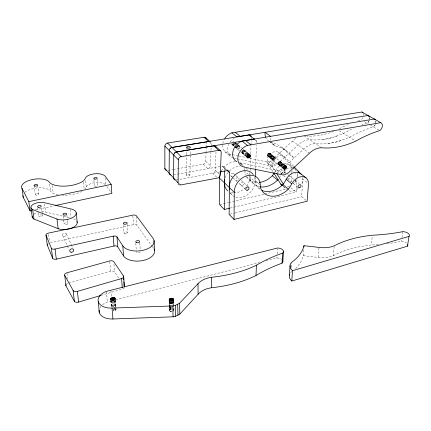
<?xml version="1.0" encoding="UTF-8"?>
<svg xmlns="http://www.w3.org/2000/svg" width="431" height="431" viewBox="0 0 431 431"><rect width="100%" height="100%" fill="white"/><g stroke="black" fill="none" stroke-linecap="round" stroke-linejoin="round"><path stroke-width="0.32" stroke-dasharray="2.15 1.62" d="M172.039 311.823C169.238 312.389 168.984 309.129 169.421 307.141M224.529 170.143L224.556 168.149A2.845 2.268 -47.2 0 0 222.121 166.134L171.77 175.169M186.149 174.889L186.472 155.133M186.483 154.476L186.558 149.864M186.569 149.207L186.601 147.23M189.915 175.131A1.896 0.846 1.1 0 0 187.264 174.226A1.896 0.846 1.1 0 0 186.914 175.681A1.896 0.846 1.1 0 0 189.915 175.131L190.394 150.101M173.413 169.437L203.184 164.2A2.753 2.241 -46.3 0 0 205.749 161.291L206.002 153.35M206.023 152.687L206.169 148.054M206.19 147.391L206.401 140.775M259.672 186.742A20.618 15.818 -50.2 0 1 252.404 182.652L250.788 180.196A14.449 11.098 -49.6 0 1 249.969 177.189L250.099 173.181M250.185 170.504L250.616 157.132M250.723 153.786L250.982 145.764M251.004 145.096L251.154 140.414M251.176 139.746L251.246 137.742M203.184 164.2L207.861 168.693A2.785 2.257 -46.3 0 0 210.457 165.741L211.238 143.69A2.834 2.327 -48.5 0 0 210.554 141.982M259.607 189.117A20.877 15.888 -50.1 0 1 257.533 187.221L255.917 184.748A14.627 11.147 -49.5 0 1 255.098 181.72L255.271 177.071M255.583 168.44L256.429 145.204M256.526 142.548L256.574 141.217A2.888 2.284 -51.8 0 0 255.928 139.536M216.691 177.179L212.661 173.305A2.823 2.268 -46.3 0 0 215.295 170.315L216.006 151.976M265.868 260.895L276.923 258.024L276.998 256.687M277.149 254.021L277.456 248.676M291.254 181.877L291.803 173.327M291.846 172.669L291.976 170.698L293.441 171.85M230.213 208.071L296.172 192.167L297.034 179.565M297.218 176.909L297.352 174.921L295.397 173.386M291.173 271.158L291.087 272.435A13.884 8.081 6 0 0 290.521 273.06M291.437 267.322L291.744 262.845M306.134 200.388L301.592 196.638L302.864 179.248L307.481 182.873M295.607 268.567A65.927 36.592 1.6 0 0 303.214 255.658L303.677 249.678M303.214 255.658L318.121 257.409L319.021 247.416M318.121 257.409A18.754 10.134 6.3 0 0 333.217 255.745L334.17 246.446M112.545 301.344L113.348 311.015C114.56 311.23 116.898 310.029 115.697 308.666M333.217 255.745A107.605 61.504 13.1 0 1 371.177 245.013L372.384 235.876M239.803 147.526C237.556 140.727 234.394 153.689 239.803 147.526L236.274 144.6M241.743 152.046C245.702 144.832 245.842 157.676 241.743 152.046L247.017 156.464M386.774 243.693A121.359 55.524 5.6 0 0 401.401 241.349L401.6 240.056M402.004 237.459L402.92 231.625M283.857 168.909L267.683 156.038C266.423 154.761 268.459 152.299 269.93 153.355L284.681 164.938M267.683 156.038C269.154 157.089 271.18 154.637 269.93 153.355M272.71 159.944C273.173 152.714 278.916 161.948 272.71 159.944L267.452 155.763M277.936 163.478C281.788 156.582 281.648 168.801 277.936 163.478L282.962 167.465M173.472 309.323L173.531 311.225L173.968 310.158L173.526 309.496L173.488 308.23M169.523 310.309L170.385 309.339L172.039 309.005M249.894 158.322L266.73 161.894L270.253 161.129L271.918 160.079L292.498 141.039A16.383 12.305 -53.1 0 1 297.148 137.629M237.384 158.904L271.956 166.134L273.723 165.983L277.198 164.281L298.015 144.999A16.583 12.354 -53 0 1 309.781 139.73L315.32 139.994L320.939 139.714A87.752 66.175 -61.9 0 0 332.274 137.581L343.507 133.432A112.712 75.684 -50.6 0 1 353.355 128.465M286.518 164.96L303.666 149.056A16.787 12.402 -52.9 0 1 315.546 143.701L321.122 143.943L326.784 143.647A88.522 66.234 -61.6 0 0 338.206 141.454L349.541 137.23A113.956 75.791 -50.5 0 1 373.354 126.913A4.989 3.518 -57.1 0 0 375.018 124.958M239.857 162.773L277.316 170.477L279.094 170.32L282.601 168.591M335.102 136.729L337.92 135.754M232.826 141.713L234.049 141.637M341.056 140.587L338.206 141.454A88.113 65.927 -61.6 0 1 326.784 143.647M101.102 295.386L122.339 289.072A3.249 1.923 -6.3 0 0 124.295 287.676M68.788 283.048L110.535 271.223A3.157 1.805 -6.4 0 1 114.549 271.999L119.753 279.778M102.556 304.739A14.783 9.121 -7.5 0 1 107.33 302.045L111.726 300.903M115.627 299.89L259.365 262.581M229.782 214.245L234.351 213.124M235.003 212.962L301.592 196.638M219.665 204.693L228.161 202.678M228.813 202.522L264.09 194.155M264.742 193.998L286.303 188.88M50.276 242.831L133.389 224.67A2.898 1.503 -4 0 1 136.993 225.402L151.965 246.133M35.342 209.838L54.306 205.765M176.204 179.98L219.137 172.12M168.117 170.369L172.75 169.555M234.125 158.225L236.732 158.77M222.638 145.215A11.815 9.509 -50.4 0 0 229.173 153.926L238.241 155.85M238.887 155.984L246.009 157.498M41.586 211.696A8.453 4.057 -7.9 0 1 45.584 212.041L69.79 217.892M24.82 192.388A14.218 6.449 -7.4 0 1 38.736 187.824A14.218 6.449 -7.4 0 1 50.54 191.235A14.126 6.422 -6.2 0 0 52.889 193.142L55.524 194.117A20.009 9.056 -6 0 0 58.535 194.774M364.351 121.671L368.252 123.939M370.52 125.259L379.738 130.631M234.27 146.163L231.646 143.965C232.153 145.635 234.545 144.773 234.766 143.345L235.843 144.218M339.224 130.738L355.715 141.126M304.157 135.857L321.456 147.768M292.498 141.039L309.463 153.22M281.745 147.44L287.256 151.577M269.682 141.621L275.123 145.753A60.335 45.923 -46.9 0 1 293.974 158.048L288.436 153.872A59.586 45.724 -46.9 0 0 271.568 142.203M269.176 141.487L273.626 144.864M278.302 152.121L285.036 157.299L293.64 166.35M289.53 165.025L295.919 169.986M255.125 140.086L256.574 141.217M269.628 153.172L275.447 157.784M280.333 161.577L285.387 165.542M269.267 153.091L275.581 158.134M279.972 161.501L285.02 165.466M268.879 153.118L274.159 157.272M279.574 161.533L284.115 165.1M270.323 154.379L275.608 158.538M281.028 162.799L284.061 165.186M268.481 153.258L273.76 157.412M279.169 161.673L283.706 165.245M270.253 154.794L275.538 158.958M280.953 163.225L283.479 165.213M268.109 153.49L273.383 157.649M278.787 161.916L284.331 166.285M270.086 155.208L275.366 159.373M280.78 163.645L283.302 165.639M267.78 153.808L273.049 157.972M278.453 162.239L282.984 165.822M269.828 155.586L275.107 159.756M280.516 164.033L283.038 166.027M267.527 154.19L272.791 158.355M278.189 162.627L282.714 166.21M269.504 155.898L274.773 160.073M280.182 164.356L282.698 166.35M267.355 154.6L272.618 158.77M278.011 163.047L283.043 167.034M269.127 156.135L274.396 160.316M279.8 164.599L282.822 166.996M267.285 155.02L272.543 159.195M268.734 156.27L273.997 160.456M279.396 164.739L282.919 167.535M267.317 155.419L272.575 159.594M277.968 163.882L282.995 167.874M268.346 156.302L273.604 160.483M279.002 164.771L283.022 167.971M278.103 164.233L283.63 168.629M271.918 160.079L277.198 164.281M284.11 169.798L287.138 172.206M284.304 171.791L287.202 174.113M287.687 174.501L289.136 175.665M293.581 179.226L289.621 176.053A1.724 1.288 -50.6 0 1 289.621 178.03A1.724 1.288 -50.6 0 1 287.692 178.86M295.068 180.417L299.13 183.671M270.253 161.129L275.511 165.353M280.899 169.679L285.419 173.305M268.481 161.749L273.723 165.983M279.094 170.32L284.6 174.765M266.73 161.894L271.956 166.134M277.316 170.477L282.806 174.932M283.55 175.568L286.917 178.299M287.402 178.687L291.34 181.887M293.322 183.493L297.363 186.768M294.012 168.262L279.563 153.102A7.979 6.12 -51.3 0 0 270.609 153.63A7.979 6.12 -51.3 0 0 267.683 163.279L273.017 167.616L275.84 172.136M274.606 172.427A23.376 18.129 -49.9 0 0 275.56 170.665L278.905 173.391M290.877 187.797L296.172 192.167M235.385 142.666L237.406 144.331M237.907 144.751L241.489 147.709M242.006 148.14L248.45 153.468M234.631 142.122L239.668 146.292M244.258 150.08L249.56 154.465M234.782 142.489L239.825 146.664M243.865 149.988L249.166 154.379M234.83 142.909L235.838 143.744M236.339 144.159L239.868 147.084M243.44 150.02L248.735 154.411M243.009 150.166L247.383 153.813M233.941 143.211L239.631 147.957M242.605 150.414L247.895 154.815M233.096 143.124L239.361 148.356M242.26 150.753L246.931 154.659M232.832 143.518L239.022 148.69M241.985 151.157L247.265 155.564M232.659 143.949L235.665 146.459M236.113 146.836L238.623 148.937M241.813 151.599L246.176 155.252M283.636 186.483L285.581 188.105M283.092 186.327L286.006 188.767M231.598 143.55L234.604 146.066M235.1 146.486L238.203 149.078M234.771 146.583L237.777 149.104M241.791 152.472L246.284 156.237M231.797 144.331L237.389 149.018M241.942 152.843L247.216 157.267M232.05 144.622L246.031 156.356M241.021 163.618L244.528 166.662M229.173 153.926L232.142 156.507M240.148 163.462L242.513 165.52M224.847 151.534L229.766 155.828M248.375 174.56L244.867 171.479A14.271 11.05 -49.6 0 0 245.557 175.196M254.549 177.243A14.546 11.287 -47.5 0 1 255.017 180.4L259.807 184.613M249.878 175.88L249.969 177.189L255.098 181.72A14.6 11.319 -47.4 0 1 235.509 197.102M209.8 142.419L211.238 143.69M250.955 180.541L245.956 176.096L247.399 178.197A20.365 15.748 -50.2 0 0 259.414 182.415M256.084 185.093L260.383 188.913M249.457 180.077L254.468 184.543M233.467 173.461L235.434 175.25M235.924 175.697L239.291 178.763M241.123 180.427L248.574 187.205M223.861 166.538L227.331 169.706M224.556 168.149L226.043 169.512M222.121 166.134L226.076 169.76M231.194 176.182L232.659 177.529M233.144 177.981L236.98 181.521M238.801 183.197L245.277 189.166M205.749 161.291L210.457 165.741M215.295 170.315L220.257 175.008M230.208 193.11L232.875 195.696M179.388 183.439L180.756 184.921M152.358 246.677L153.538 248.315L153.452 246.333M106.963 186.585L111.85 193.406M122.727 284.218L123.471 285.333M267.683 163.279L272.968 171.7M66.293 233.904L72.774 247.83M62.684 235.547L69.052 249.549M37.664 207.817L38.251 212.214M38.337 212.844L38.758 215.985M34.065 185.416L35.277 194.473M37.621 185.125L38.806 194.176A1.778 0.808 -7.4 0 1 36.102 195.108A1.778 0.808 -7.4 0 1 36.22 193.697A1.778 0.808 -7.4 0 1 38.806 194.176M41.5 208.119L42.238 213.771M42.319 214.396L42.486 215.651A1.88 0.9 -7.9 0 1 39.636 216.696A1.88 0.9 -7.9 0 1 39.744 215.112A1.88 0.9 -7.9 0 1 42.486 215.651M48.531 234.437L49.366 241.004M44.549 203.933L45.584 212.041M49.678 184.161L50.54 191.235M52.259 185.545L53.185 193.282M66.999 273.426L67.613 278.658M63.158 216.227L64.03 223.861M66.886 215.247L67.376 219.697M67.451 220.333L67.802 223.511A1.896 0.943 -7.2 0 1 64.968 224.599A1.896 0.943 -7.2 0 1 64.979 222.956A1.896 0.943 -7.2 0 1 67.802 223.511M70.145 209.385L71.029 217.574M83.506 182.189L84.18 189.231M85.597 180.702L86.195 187.065A23.005 10.414 -6.2 0 1 84.875 189.182M255.098 181.72L255.017 180.4M93.888 179.743L94.502 186.747M97.309 179.463L97.902 186.467M106.419 291.356L107.33 302.045M110.869 300.601L111.397 307.034M110.767 300.332L111.343 307.314M111.958 300.908L112.469 307.249M110.859 290.23L111.397 296.9M111.457 300.547L111.99 306.953M111.085 300.353L111.656 307.341M114.748 300.87L115.497 310.395M114.716 300.816L115.212 307.152M114.199 299.874L114.727 306.985M114.802 307.497L115.05 310.676M113.66 300.073L114.215 307.066M114.269 307.702L114.522 310.875M113.127 301.231L113.94 310.993M109.76 261.59L110.535 271.223M113.956 264.284L114.549 271.999M115.325 299.814L115.966 308.063M115.282 300.181L116.025 309.7M115.05 300.429L115.68 308.16M115.734 308.795L115.831 310.067M105.288 178.041L105.837 185.012A10.263 4.736 -4.9 0 0 95.423 182.625A10.263 4.736 -4.9 0 0 86.195 187.065M123.498 225.37L124.015 233.112M127.274 224.368L127.808 232.745M132.867 215.769L133.389 224.67M135.819 243.219L136.207 249.861M136.492 216.491L136.993 225.402M139.8 242.825L140.199 250.125M170.148 301.937L170.299 306.651M170.32 307.325L170.385 309.339M170.051 301.436L170.218 306.516M170.234 307.152L170.38 311.597M169.658 301.824L169.965 311.349M169.41 301.705L169.674 309.948M169.318 300.245L169.485 305.326M169.507 305.956L169.674 311.037M169.232 301.431L169.399 306.506M169.189 300.531L169.523 310.681M171.813 301.603L171.915 304.965M171.732 301.657L171.829 304.836M171.226 301.625L171.457 309.022M171.139 301.678L171.236 304.857M171.317 307.4L171.452 311.845M170.66 301.738L170.805 306.446M170.827 307.12L170.891 309.14M170.563 301.603L170.665 304.782M170.746 307.319L170.886 311.769M173.698 301.016L173.973 310.53M173.558 300.935L173.822 310.896M173.3 301.894L173.391 305.062M173.214 300.434L173.343 304.879M172.89 301.845L172.993 305.213M172.793 300.709L172.928 305.153M172.384 301.678L172.481 305.046M172.303 301.544L172.4 304.722M339.563 128.664A111.494 75.56 -50.6 0 1 348.356 124.397M358.118 120.648A111.494 75.56 -50.6 0 1 361.027 119.737A4.8 3.443 -57.4 0 0 362.692 117.835M363.204 113.337A4.8 3.443 -57.4 0 1 363.495 115.481M222.805 143.501A11.815 9.509 -50.4 0 1 224.492 138.981M369.561 117.474A4.854 3.453 -57.2 0 1 369.62 118.983M369.189 120.588A4.854 3.453 -57.2 0 1 367.12 123.282A112.712 75.684 -50.6 0 0 361.733 125.065M333.75 131.369A86.238 65.523 -62.1 0 1 306.894 136.061M233.494 158.08A11.966 9.563 -50.3 0 1 228.861 144.261M230.138 142.101A11.966 9.563 -50.3 0 1 234.211 138.222M332.274 137.581A87.348 65.868 -61.9 0 1 320.939 139.714M369.502 117.501A4.93 3.507 -57.2 0 1 369.561 118.994M369.141 120.583A4.93 3.507 -57.2 0 1 367.12 123.282M234.394 196.638A14.6 11.319 -47.4 0 1 229.637 190.707M249.969 177.189A14.417 11.265 -47.4 0 1 234.938 192.899M233.645 192.926A14.417 11.265 -47.4 0 1 230.596 192.366M237.605 180.745A1.794 1.406 -47.5 0 1 235.633 179.797A1.794 1.406 -47.5 0 1 237.4 177.691A1.794 1.406 -47.5 0 1 238.752 179.371M302.74 177.513A10.495 7.774 -50.5 0 1 301.544 184.123M298.22 188.352A10.495 7.774 -50.5 0 1 288.339 190.518M287.466 189.99A10.495 7.774 -50.5 0 1 286.367 188.929M295.283 180.681A1.746 1.293 -50.5 0 1 294.923 182.593A1.746 1.293 -50.5 0 1 293.112 183.256M275.123 145.753A12.176 9.412 -53.6 0 1 271.417 142.122M270.787 140.361A12.176 9.412 -53.6 0 1 270.506 137.392M375.784 121.073A4.989 3.518 -57.1 0 1 375.676 123.379M375.843 121.046A4.913 3.464 -57.1 0 1 375.897 122.566M375.455 124.187A4.913 3.464 -57.1 0 1 373.354 126.913M268.906 141.223A12.025 9.363 -53.8 0 1 265.986 138.017M273.017 167.616A8.076 6.147 -51.2 0 1 276.007 157.865A8.076 6.147 -51.2 0 1 285.036 157.299M297.223 173.203A10.366 7.742 -50.6 0 1 296.997 177.34M296.07 179.749A10.366 7.742 -50.6 0 1 293.274 183.487M289.508 185.971A10.366 7.742 -50.6 0 1 287.202 186.623M281.341 174.005A10.366 7.742 -50.6 0 1 285.22 169.868M286.34 169.178A10.366 7.742 -50.6 0 1 294.502 168.914M294.917 169.211A10.366 7.742 -50.6 0 1 296.28 170.714M232.304 176.392A1.772 1.395 -47.5 0 1 230.752 175.169A1.772 1.395 -47.5 0 1 232.363 173.246A1.772 1.395 -47.5 0 1 233.909 174.474M249.398 172.756A14.363 11.233 -47.5 0 1 249.791 174.598M225.187 177.664A14.363 11.233 -47.5 0 1 227.864 172.777M229.551 170.881A14.363 11.233 -47.5 0 1 240.239 166.177M246.031 167.966A14.363 11.233 -47.5 0 1 248.089 170.056M281.896 174.135A1.702 1.282 -50.6 0 1 282.434 172.044A1.702 1.282 -50.6 0 1 284.379 171.867A1.702 1.282 -50.6 0 1 284.18 173.93M244.382 168.376A14.185 11.174 -47.5 0 1 244.835 170.838M221.345 170.935A14.185 11.174 -47.5 0 1 235.272 161.824M239.485 162.724A14.185 11.174 -47.5 0 1 243.073 165.693M275.56 170.665A10.242 7.715 -50.6 0 1 284.444 163.812A10.242 7.715 -50.6 0 1 291.722 168.456M280.349 175.848A23.662 18.21 -49.9 0 1 279.848 176.732M33.92 214.105A8.453 4.057 -7.9 0 1 37.325 212.451M73.502 218.819A11.411 5.678 -7.2 0 1 75.398 219.762M94.755 186.973A1.708 0.787 -4.9 0 1 96.641 186.451M81.928 191.305A20.009 9.056 -6 0 1 62.441 195.178M378.423 244.539A121.359 55.524 5.6 0 1 371.177 245.013M401.401 241.349A5.732 2.92 10.1 0 1 406.665 243.138M276.923 258.024A5.705 3.238 4.1 0 1 281.454 259.36M99.906 307.831A14.783 9.121 -7.5 0 1 100.838 306.446M47.965 243.666A3.017 1.557 -8.6 0 1 48.547 243.332M140.253 251.742A1.988 1.094 -4.3 0 1 137.952 252.755A1.988 1.094 -4.3 0 1 136.341 251.564M66.713 283.9A3.292 1.88 -9.2 0 1 67.748 283.361M242.195 185.502A1.821 1.412 -47.5 0 0 243.66 182.782A1.821 1.412 -47.5 0 0 240.87 183.412A1.821 1.412 -47.5 0 0 242.195 185.502M124.672 233.764A1.907 1.002 -4.6 0 0 127.781 233.009A1.907 1.002 -4.6 0 0 125.286 232.018A1.907 1.002 -4.6 0 0 124.672 233.764M63.691 236.344A1.983 1.616 -23.9 0 0 66.406 234.313A1.983 1.616 -23.9 0 0 63.368 233.516A1.983 1.616 -23.9 0 0 63.691 236.344"/><path stroke-width="0.65" d="M229.561 208.227L224.335 209.488L224.524 170.811M166.15 170.374A2.823 2.349 -42.2 0 1 164.841 168.413L164.884 146.087A2.866 2.43 -44.3 0 1 167.562 143.038L203.987 137.29A2.796 2.311 -48.5 0 1 206.282 138.502M99.114 310.234A14.783 9.121 -7.5 0 0 112.922 318.988L173.079 316.807L175.654 316.273L179.813 314.07L198.098 294.265A20.92 13.043 0.3 0 1 211.637 287.725L211.669 277.257A89.767 47.442 -0.8 0 0 256.423 265.2A188.562 119.592 14.6 0 1 282.639 253.105A5.754 3.189 4 0 0 282.671 249.824A5.754 3.189 4 0 0 277.494 248.008L106.419 291.356A14.913 9.003 -7.2 0 0 98.349 301.905A14.913 9.003 -7.2 0 0 112.033 308.079L172.756 305.94L175.358 305.412L179.555 303.241L198.012 283.706A21.103 12.865 0.3 0 1 211.669 277.257M169.173 299.529C169.286 301.711 173.607 301.517 173.661 299.378C172.739 297.293 168.268 298.16 169.211 300.795M234.038 219.444L234.286 192.258A14.735 11.341 -47.5 0 1 247.06 175.724A14.735 11.341 -47.5 0 1 260.286 185.034A14.816 11.195 -49.5 0 0 261.175 189.414L262.797 191.903A21.141 15.952 -50 0 0 288.35 189.107A24.265 18.371 -49.8 0 0 291.728 183.838A10.624 7.801 -50.4 0 1 302.05 176.608A10.624 7.801 -50.4 0 1 308.504 183.681L307.147 201.223L234.038 219.444L229.13 214.406L229.507 172.691L227.035 170.417M178.084 182.819L178.353 159.804A2.985 2.478 -44.4 0 1 181.144 156.636L218.722 150.311A2.909 2.354 -48.4 0 1 221.222 152.515L220.257 175.008A2.861 2.279 -46.4 0 1 217.585 178.035L180.756 184.921A2.936 2.392 -42.5 0 1 178.084 182.819L164.841 168.413M255.292 176.408L255.561 169.103M211.637 287.725A89.061 48.197 -0.8 0 0 256.014 275.479L256.423 265.2M256.014 275.479A186.704 120.815 15.2 0 1 282.025 263.196L282.639 253.105M282.849 261.563L283.469 251.494M290.047 265.598L289.352 275.878A13.884 8.081 6 0 0 291.782 281.039L407.446 246.182A5.732 2.92 10.1 0 0 407.818 244.706M291.782 281.039L292.504 270.69A13.997 7.963 5.8 0 1 291.792 262.21A66.46 36.032 1.6 0 0 303.99 245.686L319.021 247.416A18.905 9.978 6.1 0 0 334.24 245.778A108.558 60.706 12.7 0 1 372.47 235.224A122.194 54.543 5.5 0 0 402.92 231.625A5.781 2.872 9.8 0 1 408.238 233.397A5.781 2.872 9.8 0 1 409.03 236.387L407.446 246.182M303.887 247.017L303.99 245.686M110.713 298.694C114.7 304.458 117.782 293.565 110.713 298.694L110.815 299.965M250.276 156.216C248.035 149.304 244.733 162.541 250.276 156.216L247.863 154.217M286.507 167.6C284.579 161.043 281.19 173.655 286.507 167.6L284.487 166.01M170.056 148.533L170.617 148.022M174.555 153.08L175.126 152.563M123.756 279.886L123.481 275.953L113.757 261.714A3.184 1.778 -6.2 0 0 109.706 260.949L66.924 272.775A3.319 1.853 -8.9 0 0 64.715 275.334L65.959 285.828L74.347 301.204A3.389 2.01 -9.4 0 0 78.577 302.083L100.461 295.574M292.504 270.69L409.03 236.387M64.715 275.334L73.141 290.499A3.421 1.983 -9 0 0 77.402 291.367L121.585 278.545A3.276 1.896 -6 0 0 123.481 275.953M254.856 139.062A2.888 2.284 -51.8 0 0 254.22 139.084L176.134 152.062A2.936 2.457 -44.4 0 0 173.768 154.751L173.553 177.89A2.898 2.376 -42.4 0 0 174.873 179.878M46.009 235.197L51.364 248.181A3.13 1.632 -8.5 0 0 55.055 249.053L113.218 236.15A3.098 1.638 -5.3 0 1 117.011 236.953L122.824 245.837A16.114 8.695 -4.2 0 0 143.48 250.195A16.114 8.695 -4.2 0 0 153.102 238.413L136.455 215.856A2.92 1.476 -3.9 0 0 132.829 215.134L48.364 233.123A3.044 1.535 -8.3 0 0 46.009 235.197L47.291 245.083L52.641 258.266A3.103 1.659 -8.8 0 0 56.305 259.15L113.967 246.031A3.071 1.665 -5.5 0 1 117.733 246.844L123.514 255.863A15.985 8.83 -4.3 0 0 143.027 260.507A15.985 8.83 -4.3 0 0 154.147 249.382M250.982 135.862A2.855 2.274 -51.9 0 0 248.919 134.946L171.613 147.526A2.904 2.446 -44.3 0 0 169.281 150.187L169.141 173.09A2.861 2.365 -42.3 0 0 170.455 175.067M22.859 195.825A14.218 6.449 -7.4 0 0 23.306 197.473L30.111 210.958L31.42 210.678M55.615 205.485L111.85 193.406L111.176 184.387L105.137 176.144A10.333 4.655 -4.8 0 0 94.658 173.795A10.333 4.655 -4.8 0 0 85.36 178.154A23.166 10.231 -6 0 1 83.382 180.907A20.144 8.9 -5.8 0 1 54.451 185.071L51.801 184.112A14.228 6.309 -6 0 1 49.446 182.238A14.32 6.341 -7.1 0 0 32.018 179.614A14.32 6.341 -7.1 0 0 21.997 188.363L23.306 197.473M21.997 188.363L28.802 201.622L111.176 184.387M219.794 171.996L227.062 170.665A2.882 2.284 -47.2 0 1 229.507 172.691M247.432 145.414L380.751 122.684A4.973 3.475 -56.9 0 1 382.324 126.229A4.973 3.475 -56.9 0 1 379.738 130.631A115.228 75.883 -50.5 0 0 355.715 141.126A89.653 66.541 -61.4 0 1 321.456 147.768A16.992 12.445 -52.8 0 0 309.463 153.22L288.145 173.009L284.6 174.765L282.806 174.932L244.409 167.163A12.284 9.665 -50.1 0 1 237.907 157.035A12.284 9.665 -50.1 0 1 247.432 145.414L242.109 141.104A12.122 9.617 -50.2 0 0 232.999 151.13A12.122 9.617 -50.2 0 0 236.786 161.781M242.109 141.104L374.318 119.042A4.989 3.518 -57.1 0 1 374.835 119.382M176.489 151.976L213.679 145.856A2.872 2.344 -48.4 0 1 216.006 147.079M368.974 116.278A4.93 3.507 -57.2 0 0 368.036 115.486L236.921 136.907L231.873 132.823A11.815 9.509 -50.4 0 0 224.815 138.453M171.964 147.45L208.771 141.513A2.834 2.327 -48.5 0 1 209.741 141.551M231.873 132.823L361.9 112.012L380.751 122.684M32.675 209.611L56.994 219.056A11.497 5.587 -6.9 0 0 74.143 216.61A11.497 5.587 -6.9 0 0 70.075 208.755L44.388 202.689A8.518 3.992 -7.7 0 0 33.306 204.267A8.518 3.992 -7.7 0 0 32.675 209.611L33.984 219.083L58.142 228.678A11.411 5.678 -7.2 0 0 69.353 228.883M270.593 136.352L265.146 132.295A12.025 9.363 -53.8 0 0 265.631 137.166M297.923 171.549L306.085 177.884M248.919 134.946L254.22 139.084M285.414 165.612L286.426 166.409M285.042 165.574L286.556 166.765M284.562 165.579L286.583 167.169M283.808 166.037L286.329 168.025M283.539 166.425L286.06 168.419M283.205 166.749L285.726 168.747M283.323 167.395L285.338 168.99M283.42 167.939L284.934 169.135M283.528 168.37L284.53 169.173M283.162 168.295L284.164 169.092M235.218 132.285L240.299 136.358M245.519 140.533L250.874 144.827M262.07 190.497A20.877 15.888 -50.1 0 0 282.876 184.549A23.964 18.291 -49.8 0 0 286.206 179.339L291.728 183.838M249.183 154.163L250.152 154.961M248.854 154.142L250.303 155.338M248.418 154.169L250.346 155.763M247.685 154.659L250.099 156.663M247.416 155.063L249.818 157.067M259.414 182.415A20.365 15.748 -50.2 0 0 272.327 175.762L277.537 180.104A23.662 18.21 -49.9 0 0 278.162 179.285M282.876 184.549L288.35 189.107M247.065 155.402L249.468 157.412M246.661 155.656L249.064 157.665M273.674 172.82L280.721 184.048L282.666 185.669M246.71 156.205L248.633 157.811M246.764 156.636L248.202 157.843M246.85 156.954L247.809 157.757M246.51 156.755L247.469 157.563M205.759 137.758L210.075 141.562M215.478 146.319L220.537 150.775M203.987 137.29L208.771 141.513M213.679 145.856L218.722 150.311M219.794 175.422A14.185 11.174 -47.5 0 0 219.6 178.218L234.286 192.258M167.562 143.038L181.144 156.636M164.884 146.087L178.353 159.804M224.335 209.488L219.665 204.693L219.6 178.218M294.093 166.829L300.434 173.494M276.546 173.262L283.242 183.994M28.802 201.622L30.111 210.958M30.973 207.861L32.287 217.305M51.364 248.181L52.641 258.266M55.055 249.053L56.305 259.15M56.994 219.056L58.142 228.678M73.141 290.499L74.347 301.204M77.402 291.367L78.577 302.083M76.222 212.866L77.208 222.385M98.311 301.786L99.319 312.62M112.238 297.541L112.491 300.709M111.699 297.74L111.904 300.278M111.246 298.01L111.403 299.911M112.033 308.079L112.922 318.988M110.912 298.338L111.069 300.24M114.463 297.649L114.614 299.55M113.973 297.482L114.172 300.019M113.412 297.406L113.617 299.944M112.82 297.428L113.073 300.596M115.109 298.198L115.212 299.464M114.851 297.891L115.002 299.793M113.218 236.15L113.967 246.031M117.011 236.953L117.733 246.844M121.585 278.545L122.248 287.752M122.824 245.837L123.514 255.863M123.681 276.427L124.414 286.917A3.249 1.923 -6.3 0 0 124.338 286.674M123.896 281.852L124.171 285.785M154.061 240.557L154.492 250.497M170.04 298.57L170.126 301.264M169.62 298.845L169.685 300.746M169.324 299.168L169.367 300.439M171.71 298.241L171.791 300.93M171.123 298.257L171.204 300.951M170.552 298.371L170.638 301.064M173.504 299.033L173.542 300.299M173.208 298.726L173.262 300.628M172.793 298.478L172.869 301.172M172.756 305.94L173.079 316.807M172.281 298.317L172.362 301.005M175.358 305.412L175.654 316.273M177.674 304.491L177.955 315.336M179.555 303.241L179.813 314.07M198.012 283.706L198.098 294.265M368.036 115.486A4.854 3.453 -57.2 0 1 369.34 116.817M361.9 112.012A4.8 3.443 -57.4 0 1 362.87 112.777M251.111 136.131A2.855 2.274 -51.9 0 1 251.203 136.428M227.983 190.955A14.417 11.265 -47.4 0 1 224.368 182.782A14.363 11.233 -47.5 0 1 224.696 179.388M229.384 189.451A14.6 11.319 -47.4 0 1 229.265 187.458A14.546 11.287 -47.5 0 1 238.558 172.459A14.546 11.287 -47.5 0 1 253.239 174.523M286.206 179.339A10.495 7.774 -50.5 0 1 301.177 174.189M374.318 119.042A4.913 3.464 -57.1 0 1 375.293 119.818M282.116 185.513A10.366 7.742 -50.6 0 1 280.721 184.048M274.348 172.858A23.376 18.129 -49.9 0 1 272.327 175.762M220.042 174.291A14.185 11.174 -47.5 0 1 221.076 171.479M277.537 180.104A20.618 15.818 -50.2 0 1 260.254 186.838M76.928 221.426A11.411 5.678 -7.2 0 1 69.919 228.732M33.984 219.083A8.453 4.057 -7.9 0 1 32.277 216.233M289.47 275.14A13.884 8.081 6 0 1 289.707 274.418M282.494 260.405A5.705 3.238 4.1 0 1 282.025 263.196M47.291 245.083A3.017 1.557 -8.6 0 1 47.388 244.258M65.959 285.828A3.292 1.88 -9.2 0 1 66.212 284.358M187.383 147.973A1.934 0.797 1.2 0 0 190.443 147.467A1.934 0.797 1.2 0 0 187.738 146.61A1.934 0.797 1.2 0 0 187.383 147.973M299.787 187.647A1.767 1.298 -50.4 0 0 300.649 184.888A1.767 1.298 -50.4 0 0 298.09 186.181A1.767 1.298 -50.4 0 0 299.787 187.647M247.335 190.233A1.843 1.417 -47.5 0 0 248.822 187.485A1.843 1.417 -47.5 0 0 246.009 188.126A1.843 1.417 -47.5 0 0 247.335 190.233M63.885 215.047A1.913 0.927 -6.9 0 0 66.74 213.975A1.913 0.927 -6.9 0 0 63.896 213.426A1.913 0.927 -6.9 0 0 63.885 215.047M38.381 207.263A1.891 0.889 -7.7 0 0 41.252 206.233A1.891 0.889 -7.7 0 0 38.494 205.706A1.891 0.889 -7.7 0 0 38.381 207.263M94.685 179.07A1.719 0.776 -4.8 0 0 97.201 178.192A1.719 0.776 -4.8 0 0 94.583 177.734A1.719 0.776 -4.8 0 0 94.685 179.07M34.889 186.041A1.789 0.792 -7.1 0 0 37.621 185.125A1.789 0.792 -7.1 0 0 35.013 184.651A1.789 0.792 -7.1 0 0 34.889 186.041M71.411 252.243A2.058 1.654 -24.8 0 0 73.62 249.646A2.058 1.654 -24.8 0 0 70.215 249.641A2.058 1.654 -24.8 0 0 71.411 252.243M136.449 242.588A2.004 1.077 -4.2 0 0 139.703 241.78A2.004 1.077 -4.2 0 0 137.047 240.713A2.004 1.077 -4.2 0 0 136.449 242.588M124.026 224.077A1.923 0.986 -4.4 0 0 127.161 223.333A1.923 0.986 -4.4 0 0 124.651 222.364A1.923 0.986 -4.4 0 0 124.026 224.077"/></g></svg>
